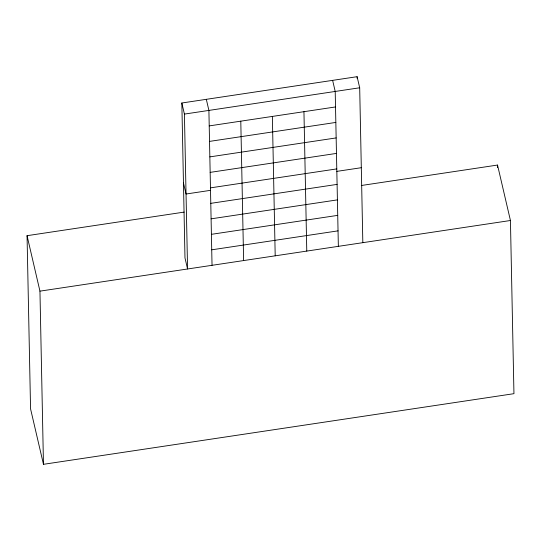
<?xml version="1.0" encoding="UTF-8"?>
<svg xmlns="http://www.w3.org/2000/svg" width="541" height="541" viewBox="0 0 541 541"><rect width="100%" height="100%" fill="white"/><g stroke="black" fill="none" stroke-linecap="round" stroke-linejoin="round"><path stroke-width="0.81" d="M181.837 103L184.42 114.09L187.565 268.985L184.981 257.895L181.837 103L357.107 76.687L359.691 87.777L362.828 242.672M184.42 114.09L359.691 87.777M209.211 125.904L335.521 106.942M209.529 141.397L335.839 122.428M209.84 156.883L336.15 137.921M210.158 172.376L336.468 153.407M210.469 187.862L336.779 168.9M210.523 190.337L186.043 194.016L183.46 182.926M336.833 171.375L361.314 167.703M210.787 203.348L337.097 184.386M361.32 185.502L497.531 165.052L510.44 220.505L513.95 393.679L43.469 464.313L30.56 408.861L27.05 235.687L184.156 212.099M211.098 218.841L337.408 199.879M211.416 234.327L337.726 215.365M211.727 249.82L338.037 230.858M43.469 464.313L39.953 291.146L510.44 220.505M332.627 80.359L335.21 91.449L338.355 246.344M206.317 99.328L208.9 110.418L212.038 265.306M27.05 235.687L39.953 291.146M497.531 165.052L497.585 167.588M357.107 76.687L357.141 78.371M303.947 111.683L306.774 251.085M272.366 116.423L275.2 255.825M240.792 121.164L243.619 260.566"/></g></svg>
